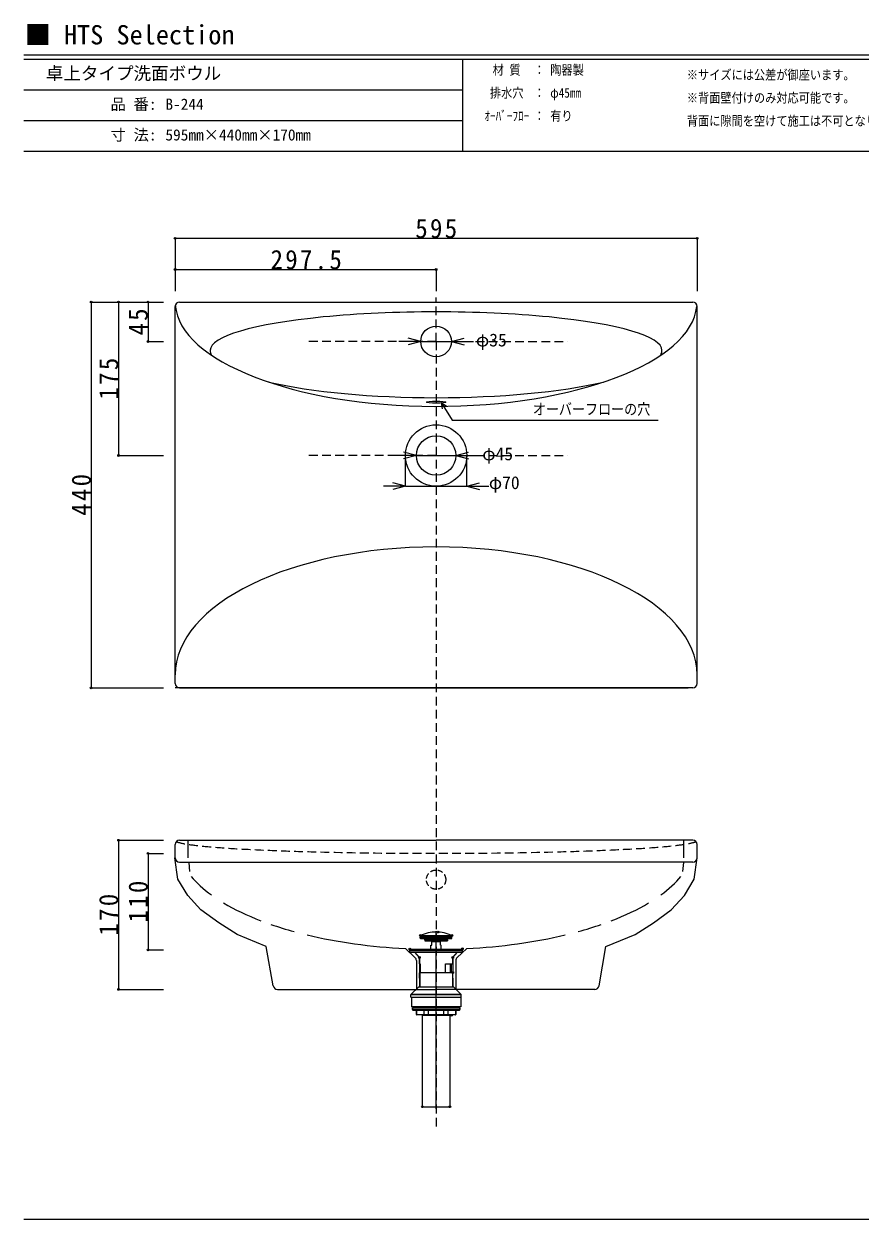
# Model space of a CAD drawing. Units: millimetres, scale not verified. Extents: x -1002 to 1002, y -687 to 676.
# Drawn here: x -1002 to -49, y -687 to 676 of the extents above; entities that cross this region are included whole.
import ezdxf
from ezdxf.enums import TextEntityAlignment as Align

# ---------------------------------------------------------------- set-up
doc = ezdxf.new("R2010")
doc.units = ezdxf.units.MM
doc.header["$LTSCALE"] = 5
doc.header["$PDMODE"] = 32
doc.header["$PDSIZE"] = 2
doc.linetypes.add('DASHED1', pattern=[1.8, 1.2, -0.6])
doc.linetypes.add('DASHED2', pattern=[3, 2, -1])
doc.layers.add('F-0', color=7, linetype='Continuous', lineweight=15)
doc.styles.add('ＭＳ ゴシック', font='')
doc.styles.get('ＭＳ ゴシック').set_extended_font_data('MS Gothic')

msp = doc.modelspace()

# ---------------------------------------------------------------- linework, layer by layer
at = {"layer": 'F-0'}
for p, q in [((1002.034, 640.036), (-1002.086, 640.036)), ((1002.034, 635.036), (-1002.086, 635.036)), ((-502.086, 635.036), (-502.086, 530.036)), ((-502.086, 600.036), (-1002.086, 600.036)), ((-502.086, 565.036), (-1002.086, 565.036)), ((1002.034, 530.036), (-1002.086, 530.036)), ((-829.676, 431.106), (-234.676, 431.106)), ((-829.676, 431.106), (-829.676, 370.723)), ((-234.676, 431.106), (-234.676, 370.723)), ((-829.676, 395.586), (-532.176, 395.586)), ((-829.676, 395.586), (-829.676, 370.723)), ((-532.176, 395.586), (-532.176, 370.723)), ((-925.395, 358.508), (-925.395, -81.492)), ((-925.395, 358.508), (-842.812, 358.508)), ((-894.151, 358.508), (-894.151, 183.508)), ((-894.151, 358.508), (-842.812, 358.508)), ((-860.571, 358.508), (-860.571, 313.508)), ((-860.571, 358.508), (-842.812, 358.508)), ((-824.676, 358.508), (-239.676, 358.508)), ((-829.676, -76.492), (-829.676, 353.508)), ((-234.676, -76.492), (-234.676, 353.508)), ((-860.571, 313.508), (-842.812, 313.508)), ((-549.676, 313.508), (-574.676, 313.508)), ((-549.676, 313.508), (-564.165, 317.391)), ((-549.676, 313.508), (-564.165, 309.626)), ((-549.676, 313.508), (-514.676, 313.508)), ((-514.676, 313.508), (-500.187, 317.391)), ((-514.676, 313.508), (-489.676, 313.508)), ((-514.676, 313.508), (-500.187, 309.626)), ((-526.534, 243.829), (-525.438, 236.592)), ((-526.534, 243.829), (-520.505, 239.634)), ((-894.151, 183.508), (-842.812, 183.508)), ((-554.676, 183.508), (-579.676, 183.508)), ((-554.676, 183.508), (-569.165, 187.391)), ((-554.676, 183.508), (-569.165, 179.626)), ((-567.176, 148.508), (-567.176, 183.508)), ((-554.676, 183.508), (-509.676, 183.508)), ((-509.676, 183.508), (-495.187, 187.391)), ((-509.676, 183.508), (-484.676, 183.508)), ((-509.676, 183.508), (-495.187, 179.626)), ((-497.176, 148.508), (-497.176, 183.508)), ((-567.176, 148.508), (-581.665, 152.391)), ((-497.176, 148.508), (-482.687, 152.391)), ((-567.176, 148.508), (-592.176, 148.508)), ((-567.176, 148.508), (-581.665, 144.626)), ((-567.176, 148.508), (-497.176, 148.508)), ((-497.176, 148.508), (-472.176, 148.508)), ((-497.176, 148.508), (-482.687, 144.626)), ((-925.395, -81.492), (-842.812, -81.492)), ((-239.676, -81.492), (-829.676, -81.492)), ((-824.676, -81.492), (-244.676, -81.492)), ((-894.151, -255.17), (-894.151, -425.17)), ((-894.151, -255.17), (-842.812, -255.17)), ((-824.676, -255.17), (-778.533, -255.17)), ((-814.676, -260.17), (-814.676, -255.17)), ((-778.533, -255.17), (-532.176, -255.17)), ((-285.819, -255.17), (-532.176, -255.17)), ((-239.676, -255.17), (-285.819, -255.17)), ((-249.676, -260.17), (-249.676, -255.17)), ((-860.571, -270.17), (-860.571, -380.17)), ((-860.571, -270.17), (-842.812, -270.17)), ((-829.676, -275.17), (-829.676, -260.17)), ((-814.676, -275.17), (-814.676, -260.17)), ((-249.676, -275.17), (-249.676, -260.17)), ((-234.676, -275.17), (-234.676, -260.17)), ((-824.676, -280.17), (-824.432, -280.17)), ((-824.432, -280.17), (-778.533, -280.17)), ((-814.206, -280.362), (-813.153, -290.888)), ((-778.533, -280.17), (-532.176, -280.17)), ((-285.819, -280.17), (-532.176, -280.17)), ((-239.92, -280.17), (-285.819, -280.17)), ((-250.146, -280.362), (-251.199, -290.888)), ((-239.676, -280.17), (-239.92, -280.17)), ((-725.784, -376.35), (-758.996, -362.512)), ((-550.176, -363.846), (-514.176, -363.846)), ((-550.176, -363.846), (-550.176, -364.846)), ((-550.176, -364.846), (-514.176, -364.846)), ((-550.176, -365.546), (-514.176, -365.546)), ((-550.176, -366.846), (-550.176, -365.546)), ((-550.176, -366.846), (-514.176, -366.846)), ((-549.976, -365.346), (-514.376, -365.346)), ((-549.676, -367.346), (-514.676, -367.346)), ((-545.176, -365.346), (-545.176, -364.846)), ((-545.176, -368.846), (-545.176, -367.346)), ((-532.176, -561.291), (-532.176, -358.854)), ((-519.176, -365.346), (-519.176, -364.846)), ((-519.176, -368.846), (-519.176, -367.346)), ((-514.176, -363.846), (-514.176, -364.846)), ((-514.176, -366.846), (-514.176, -365.546)), ((-338.568, -376.35), (-305.356, -362.512)), ((-860.571, -380.17), (-842.812, -380.17)), ((-717.905, -421.038), (-725.784, -376.35)), ((-556.285, -388.685), (-567.176, -378.635)), ((-562.176, -379.196), (-502.176, -379.196)), ((-562.176, -380.496), (-562.176, -379.196)), ((-562.176, -380.496), (-502.176, -380.496)), ((-560.694, -380.724), (-562.176, -380.496)), ((-560.694, -380.724), (-562.176, -380.496)), ((-562.176, -380.724), (-502.176, -380.724)), ((-562.176, -382.724), (-562.176, -380.724)), ((-545.176, -368.846), (-519.176, -368.846)), ((-545.176, -368.846), (-519.176, -368.846)), ((-545.176, -368.846), (-545.176, -369.846)), ((-545.176, -369.846), (-519.176, -369.846)), ((-538.076, -374.846), (-537.176, -374.846)), ((-538.076, -379.196), (-538.076, -374.846)), ((-537.176, -374.846), (-537.176, -369.851)), ((-527.176, -370.846), (-537.176, -370.846)), ((-527.176, -374.846), (-527.176, -369.851)), ((-527.176, -374.846), (-526.276, -374.846)), ((-526.276, -379.196), (-526.276, -374.846)), ((-519.176, -368.846), (-519.176, -369.846)), ((-508.067, -388.685), (-497.176, -378.635)), ((-503.658, -380.724), (-502.176, -380.496)), ((-503.658, -380.724), (-502.176, -380.496)), ((-502.176, -380.496), (-502.176, -379.196)), ((-502.176, -382.724), (-502.176, -380.724)), ((-346.447, -421.038), (-338.568, -376.35)), ((-562.176, -382.724), (-502.176, -382.724)), ((-551.176, -388.824), (-556.426, -382.724)), ((-554.676, -392.36), (-554.676, -425.17)), ((-551.176, -396.196), (-551.176, -388.824)), ((-551.176, -396.196), (-551.176, -388.824)), ((-551.176, -390.624), (-551.176, -406.992)), ((-513.176, -388.824), (-507.926, -382.724)), ((-513.176, -396.196), (-513.176, -388.824)), ((-513.176, -390.624), (-513.176, -406.992)), ((-509.676, -392.36), (-509.676, -425.17)), ((-513.176, -406.196), (-551.176, -406.196)), ((-551.176, -412.196), (-551.176, -406.196)), ((-551.176, -412.196), (-551.176, -406.196)), ((-550.676, -406.196), (-550.676, -412.196)), ((-549.875, -406.196), (-549.875, -396.196)), ((-521.303, -396.196), (-513.176, -396.196)), ((-521.303, -406.196), (-521.303, -396.196)), ((-515.874, -406.196), (-515.874, -396.196)), ((-514.477, -406.196), (-514.477, -396.196)), ((-513.676, -406.196), (-513.676, -412.196)), ((-513.176, -412.196), (-513.176, -406.196)), ((-560.867, -431.088), (-551.926, -422.146)), ((-551.926, -422.146), (-512.426, -422.146)), ((-551.176, -412.196), (-551.176, -422.146)), ((-550.676, -412.196), (-550.676, -422.146)), ((-513.676, -412.196), (-513.676, -422.146)), ((-513.176, -412.196), (-513.176, -422.146)), ((-503.485, -431.088), (-512.426, -422.146)), ((-894.151, -425.17), (-842.812, -425.17)), ((-712.98, -425.17), (-632.176, -425.17)), ((-632.176, -425.17), (-532.176, -425.17)), ((-503.426, -431.229), (-560.926, -431.229)), ((-560.926, -434.146), (-560.926, -431.229)), ((-560.926, -434.146), (-503.426, -434.146)), ((-503.485, -431.088), (-560.867, -431.088)), ((-560.176, -434.146), (-560.176, -445.146)), ((-432.176, -425.17), (-532.176, -425.17)), ((-504.176, -434.146), (-504.176, -445.146)), ((-503.426, -434.146), (-503.426, -431.229)), ((-351.371, -425.17), (-432.176, -425.17)), ((-504.176, -445.146), (-560.176, -445.146)), ((-559.176, -446.146), (-505.176, -446.146)), ((-559.176, -448.246), (-505.176, -448.246)), ((-558.676, -448.746), (-505.676, -448.746)), ((-558.426, -446.146), (-558.426, -445.146)), ((-554.676, -448.746), (-554.676, -453.646)), ((-554.496, -453.646), (-554.496, -448.746)), ((-545.796, -453.646), (-545.796, -448.746)), ((-540.876, -453.646), (-540.876, -448.746)), ((-523.476, -453.646), (-523.476, -448.746)), ((-518.556, -453.646), (-518.556, -448.746)), ((-509.856, -453.646), (-509.856, -448.746)), ((-509.676, -448.746), (-509.676, -453.646)), ((-505.926, -446.146), (-505.926, -445.146)), ((-554.676, -453.646), (-509.676, -453.646)), ((-510.176, -454.146), (-554.176, -454.146)), ((-547.926, -454.146), (-547.926, -558.995)), ((-547.926, -454.646), (-516.426, -454.646)), ((-547.676, -454.646), (-547.676, -454.146)), ((-516.676, -454.646), (-516.676, -454.146)), ((-516.426, -454.146), (-516.426, -558.995)), ((-547.926, -558.995), (-516.426, -558.995)), ((-547.726, -559.196), (-547.926, -558.995)), ((-547.726, -559.196), (-516.626, -559.196)), ((-516.626, -559.196), (-516.426, -558.995)), ((-1002.086, -687.064), (1002.034, -687.064))]:
    msp.add_line(p, q, dxfattribs=at)
at = {"layer": 'F-0', "linetype": 'DASHED2'}
for p, q in [((-532.176, 313.508), (-532.176, 363.508)), ((-532.176, 313.508), (-682.176, 313.508)), ((-532.176, 313.508), (-532.176, -585.263)), ((-532.176, 313.508), (-382.176, 313.508)), ((-532.176, 183.508), (-682.176, 183.508)), ((-532.176, 183.508), (-382.176, 183.508))]:
    msp.add_line(p, q, dxfattribs=at)
at = {"layer": 'F-0'}
for points in [[(-526.534, 243.829), (-513.729, 223.809), (-278.924, 223.809)], [(-758.996, -362.512), (-779.951, -349.415), (-800.251, -334.354), (-815.312, -317.984), (-826.444, -299.648), (-829.879, -275.069)], [(-305.356, -362.512), (-284.401, -349.415), (-264.101, -334.354), (-249.04, -317.984), (-237.908, -299.648), (-234.473, -275.069)], [(-559.176, -446.146), (-559.176, -448.246), (-559.176, -446.146)], [(-505.176, -446.146), (-505.176, -448.246), (-505.176, -446.146)], [(-554.496, -453.646), (-554.496, -453.664), (-554.495, -453.682), (-554.493, -453.7), (-554.491, -453.718), (-554.488, -453.736), (-554.484, -453.754), (-554.48, -453.772), (-554.475, -453.79), (-554.47, -453.807), (-554.464, -453.825), (-554.457, -453.842), (-554.45, -453.858), (-554.442, -453.875), (-554.434, -453.891), (-554.425, -453.907), (-554.415, -453.923), (-554.405, -453.938), (-554.394, -453.953), (-554.383, -453.967), (-554.371, -453.981), (-554.359, -453.995), (-554.346, -454.008), (-554.332, -454.021), (-554.319, -454.033), (-554.305, -454.044), (-554.29, -454.055), (-554.275, -454.066), (-554.26, -454.076), (-554.244, -454.085), (-554.228, -454.094), (-554.212, -454.102), (-554.196, -454.109)], [(-554.171, -454.119), (-554.164, -454.121), (-554.158, -454.123), (-554.152, -454.125), (-554.145, -454.127), (-554.139, -454.129), (-554.132, -454.131), (-554.126, -454.132), (-554.119, -454.134), (-554.113, -454.135), (-554.106, -454.137), (-554.099, -454.138), (-554.093, -454.139), (-554.086, -454.14), (-554.079, -454.141), (-554.073, -454.142), (-554.066, -454.143), (-554.059, -454.144), (-554.053, -454.145), (-554.046, -454.145), (-554.039, -454.146), (-554.032, -454.146), (-554.026, -454.146), (-554.019, -454.146), (-554.012, -454.146)], [(-545.796, -453.646), (-545.796, -453.661), (-545.795, -453.675), (-545.795, -453.69), (-545.794, -453.704), (-545.792, -453.718), (-545.79, -453.733), (-545.788, -453.747), (-545.786, -453.761), (-545.783, -453.776), (-545.78, -453.79), (-545.777, -453.804), (-545.773, -453.818), (-545.769, -453.832), (-545.764, -453.846), (-545.76, -453.859), (-545.755, -453.873), (-545.749, -453.886), (-545.743, -453.9), (-545.737, -453.913), (-545.731, -453.926), (-545.724, -453.938), (-545.717, -453.951), (-545.709, -453.963), (-545.701, -453.975), (-545.693, -453.987), (-545.685, -453.999), (-545.676, -454.01), (-545.666, -454.022), (-545.657, -454.032), (-545.647, -454.043), (-545.636, -454.053), (-545.625, -454.063), (-545.614, -454.072), (-545.603, -454.081), (-545.591, -454.089), (-545.579, -454.097), (-545.566, -454.105), (-545.554, -454.112), (-545.54, -454.118)], [(-545.54, -454.118), (-545.527, -454.124), (-545.513, -454.129), (-545.499, -454.133), (-545.485, -454.137), (-545.471, -454.14), (-545.457, -454.143), (-545.442, -454.145), (-545.428, -454.146), (-545.414, -454.146)], [(-540.876, -453.646), (-540.876, -453.656), (-540.876, -453.665), (-540.876, -453.674), (-540.876, -453.684), (-540.875, -453.693), (-540.875, -453.702), (-540.875, -453.712), (-540.875, -453.721), (-540.874, -453.73), (-540.874, -453.74), (-540.874, -453.749), (-540.873, -453.758), (-540.873, -453.768), (-540.872, -453.777), (-540.872, -453.786), (-540.871, -453.796), (-540.871, -453.805), (-540.87, -453.814), (-540.869, -453.824), (-540.869, -453.833), (-540.868, -453.842), (-540.867, -453.852), (-540.866, -453.861), (-540.865, -453.87), (-540.864, -453.879), (-540.863, -453.889), (-540.862, -453.898), (-540.861, -453.907), (-540.86, -453.916), (-540.859, -453.926), (-540.858, -453.935), (-540.856, -453.944), (-540.855, -453.953), (-540.853, -453.963), (-540.852, -453.972), (-540.85, -453.981), (-540.848, -453.99), (-540.846, -454), (-540.844, -454.009)], [(-540.844, -454.009), (-540.842, -454.018), (-540.84, -454.027), (-540.838, -454.036), (-540.836, -454.045), (-540.833, -454.054), (-540.831, -454.063), (-540.828, -454.072), (-540.825, -454.08), (-540.822, -454.089), (-540.818, -454.098), (-540.814, -454.107), (-540.81, -454.116), (-540.804, -454.125), (-540.798, -454.133), (-540.791, -454.14), (-540.783, -454.145), (-540.775, -454.146)], [(-523.508, -454.009), (-523.51, -454.018), (-523.512, -454.027), (-523.514, -454.036), (-523.516, -454.045), (-523.519, -454.054), (-523.521, -454.063), (-523.524, -454.072), (-523.527, -454.08), (-523.53, -454.089), (-523.534, -454.098), (-523.538, -454.107), (-523.542, -454.116), (-523.548, -454.125), (-523.554, -454.133), (-523.561, -454.14), (-523.568, -454.145), (-523.577, -454.146)], [(-523.476, -453.646), (-523.476, -453.656), (-523.476, -453.665), (-523.476, -453.674), (-523.476, -453.684), (-523.477, -453.693), (-523.477, -453.702), (-523.477, -453.712), (-523.477, -453.721), (-523.478, -453.73), (-523.478, -453.74), (-523.478, -453.749), (-523.479, -453.758), (-523.479, -453.768), (-523.48, -453.777), (-523.48, -453.786), (-523.481, -453.796), (-523.481, -453.805), (-523.482, -453.814), (-523.483, -453.824), (-523.483, -453.833), (-523.484, -453.842), (-523.485, -453.852), (-523.486, -453.861), (-523.487, -453.87), (-523.488, -453.879), (-523.489, -453.889), (-523.49, -453.898), (-523.491, -453.907), (-523.492, -453.916), (-523.493, -453.926), (-523.494, -453.935), (-523.496, -453.944), (-523.497, -453.953), (-523.499, -453.963), (-523.5, -453.972), (-523.502, -453.981), (-523.504, -453.99), (-523.506, -454), (-523.508, -454.009)], [(-518.812, -454.118), (-518.825, -454.124), (-518.839, -454.129), (-518.852, -454.133), (-518.867, -454.137), (-518.881, -454.14), (-518.895, -454.143), (-518.909, -454.145), (-518.924, -454.146), (-518.938, -454.146)], [(-518.556, -453.646), (-518.556, -453.661), (-518.557, -453.675), (-518.557, -453.69), (-518.558, -453.704), (-518.56, -453.718), (-518.562, -453.733), (-518.564, -453.747), (-518.566, -453.761), (-518.569, -453.776), (-518.572, -453.79), (-518.575, -453.804), (-518.579, -453.818), (-518.583, -453.832), (-518.588, -453.846), (-518.592, -453.859), (-518.597, -453.873), (-518.603, -453.886), (-518.609, -453.9), (-518.615, -453.913), (-518.621, -453.926), (-518.628, -453.938), (-518.635, -453.951), (-518.643, -453.963), (-518.65, -453.975), (-518.659, -453.987), (-518.667, -453.999), (-518.676, -454.01), (-518.686, -454.022), (-518.695, -454.032), (-518.705, -454.043), (-518.716, -454.053), (-518.727, -454.063), (-518.738, -454.072), (-518.749, -454.081), (-518.761, -454.089), (-518.773, -454.097), (-518.786, -454.105), (-518.798, -454.112), (-518.812, -454.118)], [(-510.181, -454.119), (-510.187, -454.121), (-510.194, -454.123), (-510.2, -454.125), (-510.207, -454.127), (-510.213, -454.129), (-510.22, -454.131), (-510.226, -454.132), (-510.233, -454.134), (-510.239, -454.135), (-510.246, -454.137), (-510.253, -454.138), (-510.259, -454.139), (-510.266, -454.14), (-510.273, -454.141), (-510.279, -454.142), (-510.286, -454.143), (-510.293, -454.144), (-510.299, -454.145), (-510.306, -454.145), (-510.313, -454.146), (-510.319, -454.146), (-510.326, -454.146), (-510.333, -454.146), (-510.34, -454.146)], [(-509.856, -453.646), (-509.856, -453.664), (-509.857, -453.682), (-509.859, -453.7), (-509.861, -453.718), (-509.864, -453.736), (-509.868, -453.754), (-509.872, -453.772), (-509.877, -453.79), (-509.882, -453.807), (-509.888, -453.825), (-509.895, -453.842), (-509.902, -453.858), (-509.91, -453.875), (-509.918, -453.891), (-509.927, -453.907), (-509.937, -453.923), (-509.947, -453.938), (-509.958, -453.953), (-509.969, -453.967), (-509.981, -453.981), (-509.993, -453.995), (-510.006, -454.008), (-510.019, -454.021), (-510.033, -454.033), (-510.047, -454.044), (-510.062, -454.055), (-510.077, -454.066), (-510.092, -454.076), (-510.108, -454.085), (-510.124, -454.094), (-510.14, -454.102), (-510.156, -454.109)]]:
    msp.add_lwpolyline(points, dxfattribs=at)
for centre, radius in [((-532.176, 313.508), 17.5), ((-532.176, 183.508), 35), ((-532.176, 183.508), 22.5)]:
    msp.add_circle(centre, radius, dxfattribs=at)
at = {"layer": 'F-0', "linetype": 'DASHED1'}
msp.add_circle((-532.176, -300.045), 11, dxfattribs=at)
at = {"layer": 'F-0'}
for centre, radius, start, end in [((-824.676, 353.508), 5, 90, 180), ((-239.676, 353.508), 5, 0, 90), ((-824.676, -76.492), 5, 180, 270), ((-239.676, -76.492), 5, 270, 0), ((-824.676, -260.17), 5, 90, 180), ((-239.676, -260.17), 5, 0, 90), ((-824.676, -275.17), 5, 180, 270), ((-239.676, -275.17), 5, 270, 0), ((-532.176, -402.346), 42.5, 64.94238, 115.05762), ((-549.976, -365.546), 0.2, 90, 180), ((-549.676, -366.846), 0.5, 180, 270), ((-514.676, -366.846), 0.5, 270, 0), ((-514.376, -365.546), 0.2, 0, 90), ((-559.676, -392.36), 5, 0, 47.29861), ((-504.676, -392.36), 5, 132.70139, 180), ((-712.98, -420.17), 5, 190, 270), ((-351.371, -420.17), 5, 270, 350), ((-560.726, -431.229), 0.2, 135, 180), ((-503.626, -431.229), 0.2, 0, 45), ((-558.676, -448.246), 0.5, 180, 270), ((-505.676, -448.246), 0.5, 270, 0), ((-554.176, -453.646), 0.5, 180, 270), ((-554.013, -453.676), 0.47, 247.09102, 250.33614), ((-510.339, -453.676), 0.47, 289.66386, 292.90898), ((-510.176, -453.646), 0.5, 270, 0)]:
    msp.add_arc(centre, radius, start, end, dxfattribs=at)
for centre, major_axis, ratio, start_param, end_param in [((-532.176, 358.508), (297.5, 0), 0.4, 3.17338807, 6.2411932), ((-532.176, 303.508), (257.5, 0), 0.17, 6.2831853, 9.42477796), ((-532.176, 303.508), (257.5, 0), 0.21, 3.14159265, 3.24382363), ((-532.176, 303.508), (257.5, 0), 0.21, 6.18095433, 6.28318531), ((-532.176, 303.508), (257.5, 0), 0.21, 3.87845218, 5.54632578), ((-532.176, -66.492), (297.5, 0), 0.49, 6.28318531, 9.42477796), ((-533.126, -274.015), (297.5, 0), 0.05, 3.21248019, 3.22151922), ((-531.226, -274.015), (-297.5, 0), 0.05, 3.06166609, 3.07070512), ((-532.176, -255.17), (296.04, 0), 0.42, 3.48093483, 3.66696256), ((-532.176, -255.17), (-296.04, 0), 0.42, 2.61622274, 2.80225048), ((-532.176, -255.17), (296.04, 0), 0.42, 3.75423241, 3.97211779), ((-532.176, -255.17), (-296.04, 0), 0.42, 2.31106751, 2.52895289), ((-532.176, -255.17), (296.04, 0), 0.42, 4.0231648, 4.13334714), ((-532.176, -255.17), (-296.04, 0), 0.42, 2.14983816, 2.26002051), ((-532.176, -255.17), (296.04, 0), 0.42, 4.19237642, 4.59388454), ((-532.176, -255.17), (-296.04, 0), 0.42, 1.68930076, 2.09080889)]:
    msp.add_ellipse(centre, major_axis=major_axis, ratio=ratio, start_param=start_param, end_param=end_param, dxfattribs=at)
msp.add_ellipse((-532.176, 244.283), major_axis=(11, 0), ratio=0.1, dxfattribs=at)
at = {"layer": 'F-0', "linetype": 'DASHED2'}
msp.add_ellipse((-532.176, -255.17), major_axis=(297.5, 0), ratio=0.05, start_param=3.24063822, end_param=6.18413974, dxfattribs=at)
at = {"layer": 'F-0'}
for p in [(-829.676, 431.106), (-234.676, 431.106), (-829.676, 395.586), (-532.176, 395.586), (-925.395, 358.508), (-894.151, 358.508), (-860.571, 358.508), (-860.571, 313.508), (-894.151, 183.508), (-925.395, -81.492), (-894.151, -255.17), (-860.571, -270.17), (-550.176, -363.689), (-530.319, -359.846), (-514.176, -363.689), (-860.571, -380.17), (-562.176, -379.196), (-502.176, -378.867), (-551.176, -388.824), (-513.176, -388.824), (-513.176, -405.992), (-894.151, -425.17), (-514.569, -454.646), (-547.926, -558.995), (-516.426, -558.995)]:
    msp.add_point(p, dxfattribs=at)

# ---------------------------------------------------------------- texts
at = {"layer": 'F-0', "style": 'ＭＳ ゴシック'}
for s, height, p in [('■ HTS Selection', 21.99, (-1001.367, 645.583)), ('卓上タイプ洗面ボウル', 14.66, (-977.086, 607.536)), ('品 番:', 12.83, (-903.336, 573.786)), ('B-244 ', 12.83, (-840.774, 573.786)), ('寸 法:', 12.83, (-903.336, 538.786)), ('595mm×440mm×170mm', 12.83, (-840.774, 538.786)), ('φ35', 14.66, (-486.764, 303.459)), ('φ45', 14.66, (-479.536, 173.649)), ('φ70', 14.66, (-472.052, 140.824))]:
    msp.add_text(s, height=height, dxfattribs=at).set_placement(p, align=Align.BOTTOM_LEFT)
at = {"layer": 'F-0', "style": 'ＭＳ ゴシック', "width": 0.85}
for s, height, p in [('材 質', 11, (-467.711, 614.411)), ('：', 11, (-420.836, 614.411)), ('陶器製', 11, (-402.086, 614.411)), ('※サイズには公差が御座います。', 11, (-246.359, 608.786)), ('排水穴', 11, (-470.836, 588.161)), ('：', 11, (-420.836, 588.161)), ('φ45mm', 11, (-402.086, 588.161)), ('※背面壁付けのみ対応可能です。', 11, (-246.359, 582.536)), ('ｵｰﾊﾞｰﾌﾛｰ', 11, (-477.086, 561.911)), ('：', 11, (-420.836, 561.911)), ('有り', 11, (-402.086, 561.911)), ('背面に隙間を空けて施工は不可となります。', 11, (-246.359, 556.286)), ('オーバーフローの穴', 12.83, (-421.938, 226.119))]:
    msp.add_text(s, height=height, dxfattribs=at).set_placement(p, align=Align.BOTTOM_LEFT)
at = {"layer": 'F-0', "color": 3, "char_height": 21.99, "attachment_point": 7, "style": 'ＭＳ ゴシック'}
for s, insert in [('\\T1.18;\\W0.95;595', (-555.926, 431.106)), ('\\T1.18;\\W0.95;297.5', (-720.926, 395.586))]:
    msp.add_mtext(s, dxfattribs=dict(at, insert=insert))
at = {"layer": 'F-0', "color": 3, "char_height": 21.99, "attachment_point": 7, "rotation": 90, "style": 'ＭＳ ゴシック'}
for s, insert in [('\\T1.17;\\W0.95;45', (-860.571, 320.383)), ('\\T1.18;\\W0.95;175', (-894.151, 247.258)), ('\\T1.18;\\W0.95;440', (-925.395, 114.758)), ('\\T1.18;\\W0.95;110', (-860.571, -348.92)), ('\\T1.18;\\W0.95;170', (-894.151, -363.92))]:
    msp.add_mtext(s, dxfattribs=dict(at, insert=insert))

doc.saveas('drawing.dxf')
